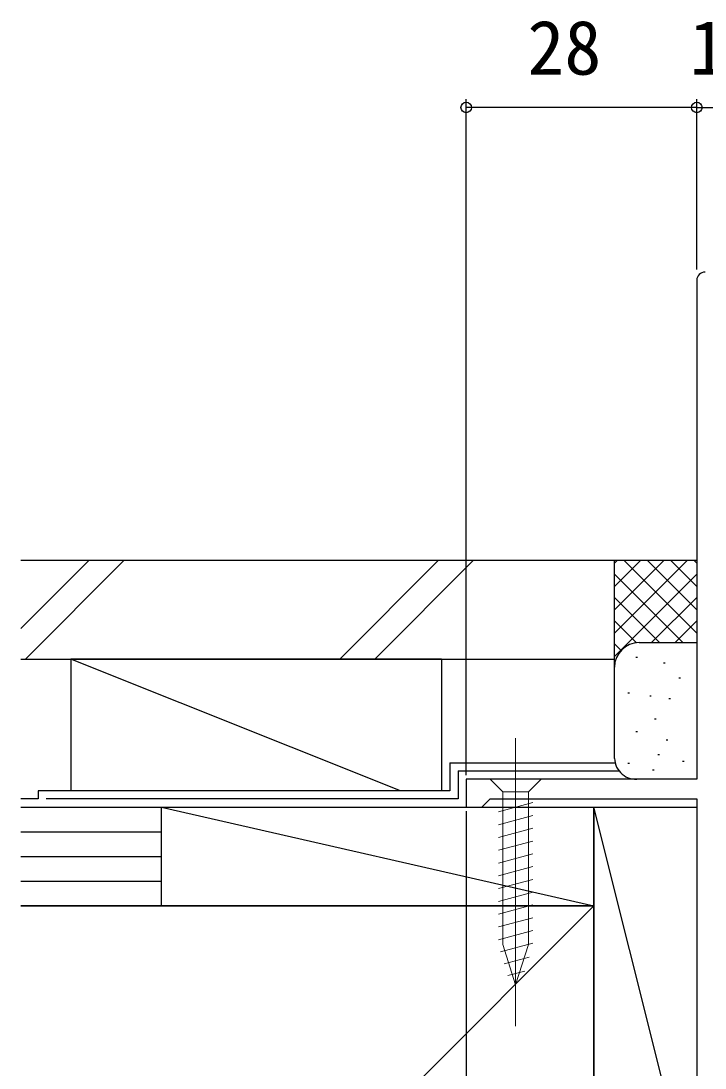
# Model space of a CAD drawing. Units: millimetres, scale not verified. Extents: x -525 to 525, y -783 to 779.
# Drawn here: x -21.8 to 61.2, y 279.6 to 406.8 of the extents above; entities that cross this region are included whole.
import ezdxf
from ezdxf.enums import TextEntityAlignment as Align

# ---------------------------------------------------------------- set-up
doc = ezdxf.new("R2010")
doc.units = ezdxf.units.MM
doc.header["$LTSCALE"] = 4
for name, color, linetype in [('0-3_YKK_11', 7, 'Continuous'), ('0-7_YKK_D', 6, 'Continuous'), ('0-9_YSS_K', 3, 'Continuous'), ('0-A_YSS_KE', 3, 'Continuous')]:
    doc.layers.add(name, color=color, linetype=linetype)
doc.layers.add('0-5_YKK_13', color=4, linetype='Continuous', lineweight=18)
doc.styles.add('ＭＳ ゴシック', font='')
doc.styles.get('ＭＳ ゴシック').set_extended_font_data('MS Gothic')

msp = doc.modelspace()

# ---------------------------------------------------------------- linework, layer by layer
at = {"layer": '0-3_YKK_11'}
msp.add_lwpolyline([(60.241, 375.301), (60.241, 314.701), (32.241, 314.701), (32.241, 311.301), (34.141, 311.301), (34.641, 311.801), (35.141, 312.301), (60.241, 312.301), (60.241, 261.301), (64.483, 261.301), (64.666, 261.421), (65.216, 261.421), (65.399, 261.301), (68.041, 261.301)], dxfattribs=at)
msp.add_arc((61.241, 375.301), 1, 90.00001, 179.99999, dxfattribs=at)
at = {"layer": '0-5_YKK_13'}
for p, q in [((38.241, 319.701), (38.241, 284.701)), ((41.341, 314.701), (35.141, 314.701)), ((35.141, 314.701), (36.691, 313.151)), ((41.341, 314.701), (39.791, 313.151)), ((36.691, 313.151), (36.691, 294.617)), ((39.791, 313.151), (36.691, 313.151)), ((39.791, 294.617), (39.791, 313.151)), ((36.141, 310.725), (40.341, 311.85)), ((36.141, 309.172), (40.341, 310.297)), ((36.141, 307.619), (40.341, 308.744)), ((36.141, 306.066), (40.341, 307.191)), ((36.141, 304.513), (40.341, 305.638)), ((36.141, 302.96), (40.341, 304.085)), ((36.141, 301.407), (40.341, 302.532)), ((36.141, 299.854), (40.341, 300.98)), ((36.141, 298.301), (40.341, 299.427)), ((36.141, 296.748), (40.341, 297.874)), ((36.141, 295.195), (40.341, 296.321)), ((36.4, 293.712), (40.341, 294.768)), ((38.241, 289.701), (36.691, 294.617)), ((38.241, 289.701), (39.791, 294.617)), ((36.851, 292.28), (39.887, 293.093)), ((37.303, 290.848), (39.352, 291.397))]:
    msp.add_line(p, q, dxfattribs=at)
at = {"layer": '0-7_YKK_D'}
for p, q in [((32.241, 315.201), (32.241, 397.301)), ((60.241, 376.601), (60.241, 397.301)), ((60.241, 376.601), (60.241, 397.301)), ((60.241, 396.301), (32.241, 396.301)), ((60.241, 396.301), (72.241, 396.301)), ((32.241, 310.801), (32.241, 37.3))]:
    msp.add_line(p, q, dxfattribs=at)
for centre in [(32.241, 396.301), (60.241, 396.301), (60.241, 396.301)]:
    msp.add_circle(centre, 0.637, dxfattribs=at)
at = {"layer": '0-9_YSS_K'}
for p, q in [((-21.83, 333.004), (-13.536, 341.298)), ((-21.293, 329.298), (-9.293, 341.298)), ((16.891, 329.298), (28.891, 341.298)), ((21.133, 329.298), (33.133, 341.298)), ((50.244, 341.298), (60.244, 341.298)), ((50.244, 328.298), (50.244, 341.298)), ((59.101, 341.298), (50.244, 332.44)), ((56.273, 341.298), (50.244, 335.269)), ((53.445, 341.298), (50.244, 338.097)), ((50.616, 341.298), (50.244, 340.926)), ((60.244, 332.44), (51.386, 341.298)), ((60.244, 335.269), (54.214, 341.298)), ((60.244, 338.097), (57.043, 341.298)), ((60.244, 340.926), (59.871, 341.298)), ((60.244, 339.612), (50.244, 329.612)), ((58.557, 331.298), (50.244, 339.612)), ((55.729, 331.298), (50.244, 336.784)), ((60.244, 336.784), (54.758, 331.298)), ((52.918, 331.281), (50.244, 333.955)), ((60.244, 333.955), (57.569, 331.281)), ((51.038, 330.332), (50.244, 331.127)), ((53.244, 331.298), (60.244, 331.298)), ((53.049, 329.47), (52.849, 329.47)), ((24.244, 313.298), (-15.756, 329.298)), ((-15.756, 329.298), (-15.756, 313.298)), ((29.244, 329.298), (-15.756, 329.298)), ((29.244, 329.298), (29.244, 313.298)), ((50.244, 317.198), (50.244, 328.298)), ((56.387, 328.803), (56.187, 328.803)), ((58.243, 326.972), (58.043, 326.972)), ((52.047, 325.131), (51.847, 325.131)), ((54.718, 324.797), (54.518, 324.797)), ((57.054, 324.463), (56.854, 324.463)), ((55.321, 322.004), (55.121, 322.004)), ((53.049, 320.458), (52.849, 320.458)), ((56.72, 319.456), (56.52, 319.456)), ((55.699, 317.678), (55.499, 317.678)), ((58.703, 316.847), (58.503, 316.847)), ((52.047, 316.616), (51.847, 316.616)), ((55.051, 315.784), (54.851, 315.784)), ((59.944, 314.698), (53.244, 314.698)), ((-21.83, 311.298), (-4.756, 311.298)), ((-15.756, 311.298), (29.244, 311.298)), ((-4.756, 299.298), (-4.756, 311.298)), ((-4.756, 311.298), (47.744, 299.298)), ((60.244, 261.298), (47.744, 311.298)), ((-21.83, 308.298), (-4.756, 308.298)), ((-21.83, 305.298), (-4.756, 305.298)), ((-21.83, 302.298), (-4.756, 302.298)), ((47.744, 299.298), (-21.83, 229.724)), ((-4.756, 299.298), (-21.83, 299.298))]:
    msp.add_line(p, q, dxfattribs=at)
for points in [[(-4.756, 299.298), (-4.756, 311.298), (47.744, 311.298), (47.744, 299.298)], [(47.744, 261.298), (47.744, 311.298), (60.244, 311.298), (60.244, 261.298)]]:
    msp.add_lwpolyline(points, close=True, dxfattribs=at)
for centre, radius, start, end in [((53.244, 328.298), 3, 90, 180), ((52.851, 317.307), 2.609, 181.73764, 278.65122)]:
    msp.add_arc(centre, radius, start, end, dxfattribs=at)
at = {"layer": '0-A_YSS_KE'}
for p, q in [((-21.83, 341.298), (50.244, 341.298)), ((30.244, 316.698), (50.242, 316.698)), ((31.244, 315.698), (50.797, 315.698)), ((-19.756, 313.298), (-19.756, 312.298)), ((-19.756, 312.298), (-21.83, 312.298))]:
    msp.add_line(p, q, dxfattribs=at)
for points in [[(-21.83, 329.298), (50.244, 329.298), (50.244, 341.298)], [(30.244, 316.698), (30.244, 313.298), (-19.756, 313.298)], [(31.244, 315.698), (31.244, 312.298), (-18.756, 312.298)], [(-21.83, 299.298), (47.744, 299.298), (47.744, 194.298), (-21.83, 194.298)]]:
    msp.add_lwpolyline(points, dxfattribs=at)

# ---------------------------------------------------------------- texts
at = {"layer": '0-7_YKK_D', "style": 'ＭＳ ゴシック'}
for s, p in [('28', (39.67, 398.301)), ('12', (59.337, 398.301))]:
    msp.add_text(s, height=6.598, dxfattribs=at).set_placement(p, align=Align.BOTTOM_LEFT)

doc.saveas('drawing.dxf')
